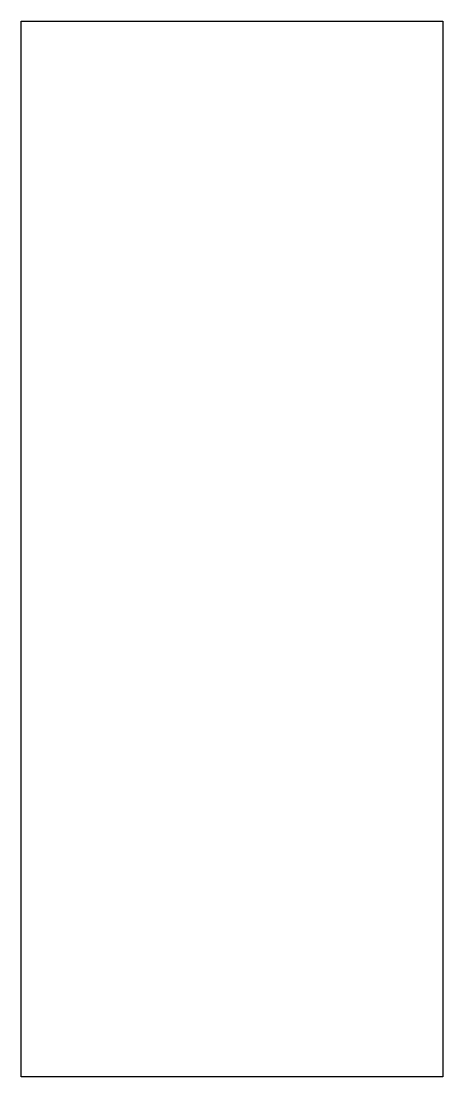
# Model space of a CAD drawing. Header units: millimetres. Extents: x 0 to 600, y 0 to 1500.
import ezdxf

# ---------------------------------------------------------------- set-up
doc = ezdxf.new("R2010")
doc.units = ezdxf.units.MM
doc.layers.add('0 Panels', color=7, linetype='Continuous')

# ---------------------------------------------------------------- blocks, each defined once
blk = doc.blocks.new('1500x600')
at = {"color": 2}
for p, q in [((0, 0), (1500, 0)), ((0, -600), (0, 0)), ((1500, 0), (1500, -600)), ((1500, -600), (0, -600))]:
    blk.add_line(p, q, dxfattribs=at)
at = {"flags": 3}
blk.add_attdef('CODE', (547.5, -274.8), '', height=20, dxfattribs=at)
blk = doc.blocks.new('*U10')
at = {"layer": '0 Panels', "rotation": 90.00000000000001}
blk.add_blockref('1500x600', (0, 0), dxfattribs=at)
blk = doc.blocks.new('*U11')
blk.add_blockref('*U10', (0, 0))

msp = doc.modelspace()

# ---------------------------------------------------------------- block references
msp.add_blockref('*U11', (0, 0))

doc.saveas('drawing.dxf')
